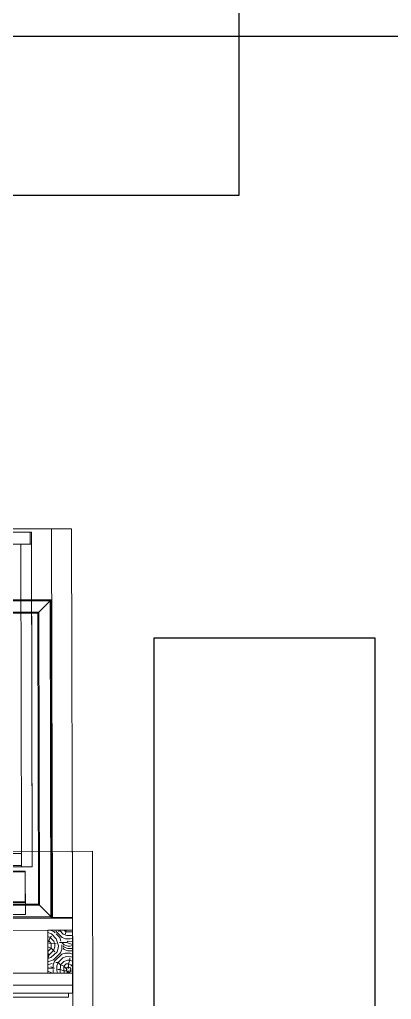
# Model space of a CAD drawing. Header units: inches. Extents: x 54 to 199, y 70 to 109.
# Drawn here: x 95.494 to 96.049, y 76.605 to 78.069 of the extents above; entities that cross this region are included whole.
import ezdxf
from ezdxf.enums import TextEntityAlignment as Align

# ---------------------------------------------------------------- set-up
doc = ezdxf.new("R2010")
doc.units = ezdxf.units.IN
doc.header["$MEASUREMENT"] = 0
for name, pattern in [('ACAD_ISO02W100', [15, 12, -3]), ('ACAD_ISO03W100', [30, 12, -18]), ('DASHED', [0.75, 0.5, -0.25]), ('DGN Style 2', [0.635854, 0.381513, -0.254342])]:
    doc.linetypes.add(name, pattern=pattern)
doc.layers.add('A002_Pen02', color=2, linetype='Continuous')
doc.layers.add('FURN-LIGHT-EEE', color=2, linetype='Continuous', lineweight=18)
doc.layers.add('GOLDCLADDING', color=7, linetype='Continuous', true_color=0xffc20a)
doc.styles.add('ROMANS', font='romans.shx')

# ---------------------------------------------------------------- blocks, each defined once
blk = doc.blocks.new('YJYJJYJTYJTY')
at = {"color": 252}
for p, q in [((0.5847, 5.5174, -0.0791), (0.5847, 4.9224, -0.0791)), ((0.5847, 4.9224, -0.0791), (-1.1353, 4.9224, -0.0791)), ((0.4579, 4.2611, -0.0791), (0.4579, 3.6311, -0.0791)), ((0.7886, 4.2611, -0.0791), (0.4579, 4.2611, -0.0791)), ((0.7886, 3.6311, -0.0791), (0.7886, 4.2611, -0.0791))]:
    blk.add_line(p, q, dxfattribs=at)
at = {"color": 252, "lineweight": 0, "ltscale": 3}
for p, q in [((0.3349, 4.4244, -0.0791), (-0.7351, 4.4222, -0.0791)), ((0.3361, 3.8434, -0.0791), (0.3349, 4.4244, -0.0791)), ((-0.7339, 3.8412, -0.0791), (0.3361, 3.8434, -0.0791))]:
    blk.add_line(p, q, dxfattribs=at)
at = {"color": 252, "linetype": 'DASHED', "lineweight": 0, "ltscale": 30}
for p, q in [((0.3349, 4.4244, -0.0791), (0.3049, 4.4243, -0.0791)), ((0.3049, 4.4243, -0.0791), (0.3061, 3.8433, -0.0791)), ((0.3361, 3.8434, -0.0791), (0.3349, 4.4244, -0.0791)), ((0.3361, 3.8424, -0.0791), (-1.1339, 3.8394, -0.0791)), ((0.3061, 3.8433, -0.0791), (0.3361, 3.8434, -0.0791)), ((0.3361, 3.8244, -0.0791), (0.3361, 3.8424, -0.0791)), ((-1.1339, 3.8214, -0.0791), (0.3361, 3.8244, -0.0791)), ((0.2991, 3.8243, -0.0791), (0.3361, 3.8244, -0.0791)), ((0.2993, 3.7603, -0.0791), (0.2991, 3.8243, -0.0791)), ((0.3361, 3.8244, -0.0791), (0.3363, 3.7604, -0.0791)), ((-1.1337, 3.7574, -0.0791), (0.3363, 3.7604, -0.0791)), ((0.3363, 3.7604, -0.0791), (0.2993, 3.7603, -0.0791)), ((0.3363, 3.7604, -0.0791), (0.3363, 3.7424, -0.0791)), ((0.3363, 3.7424, -0.0791), (-1.1337, 3.7394, -0.0791)), ((0.3363, 3.7424, -0.0791), (-1.1337, 3.7394, -0.0791)), ((0.3363, 3.7304, -0.0791), (0.3363, 3.7424, -0.0791)), ((-1.1276, 3.7214, -0.0791), (0.3304, 3.7244, -0.0791)), ((-0.7337, 3.7282, -0.0791), (0.3303, 3.7304, -0.0791)), ((0.3304, 3.7244, -0.0791), (0.3303, 3.7304, -0.0791)), ((0.3303, 3.7304, -0.0791), (0.3363, 3.7304, -0.0791))]:
    blk.add_line(p, q, dxfattribs=at)
at = {"color": 252, "linetype": 'DGN Style 2', "lineweight": 0, "ltscale": 30}
for p, q in [((-0.1251, 4.4185, -0.0791), (0.2749, 4.4193, -0.0791)), ((0.2729, 4.4193, -0.0791), (-0.1231, 4.4185, -0.0791)), ((0.2729, 4.4103, -0.0791), (0.2729, 4.4193, -0.0791)), ((0.2729, 4.4013, -0.0791), (0.2729, 4.4103, -0.0791)), ((0.2749, 4.4193, -0.0791), (0.2759, 3.9193, -0.0791)), ((-0.1191, 4.4005, -0.0791), (0.2689, 4.4013, -0.0791)), ((0.2589, 4.4012, -0.0791), (0.2749, 4.4013, -0.0791)), ((0.2599, 3.9393, -0.0791), (0.2589, 4.4012, -0.0791)), ((0.2689, 4.4013, -0.0791), (0.2729, 4.4013, -0.0791)), ((0.2749, 4.4013, -0.0791), (0.2759, 3.9193, -0.0791)), ((-0.1081, 3.9385, -0.0791), (0.2599, 3.9393, -0.0791)), ((0.2599, 3.9393, -0.0791), (0.2599, 3.9213, -0.0791)), ((0.2599, 3.9193, -0.0791), (0.2599, 3.9343, -0.0791)), ((0.2759, 3.9193, -0.0791), (-0.1241, 3.9185, -0.0791)), ((0.2599, 3.9213, -0.0791), (-0.1081, 3.9205, -0.0791)), ((0.2759, 3.9193, -0.0791), (0.2599, 3.9193, -0.0791))]:
    blk.add_line(p, q, dxfattribs=at)
at = {"color": 252, "linetype": 'ACAD_ISO02W100', "lineweight": 0, "ltscale": 3}
for p, q in [((-1.1039, 4.3154, -0.0791), (0.3041, 4.3183, -0.0791)), ((-1.1024, 4.3139, -0.0791), (0.3026, 4.3168, -0.0791)), ((0.2842, 4.2983, -0.0791), (0.3041, 4.3183, -0.0791)), ((0.3026, 4.3168, -0.0791), (0.3036, 3.8448, -0.0791)), ((0.3041, 4.3183, -0.0791), (0.3051, 3.8433, -0.0791)), ((-1.0853, 4.297, -0.0791), (0.2857, 4.2998, -0.0791)), ((-1.0838, 4.2955, -0.0791), (0.2842, 4.2983, -0.0791)), ((0.2842, 4.2983, -0.0791), (0.2851, 3.8633, -0.0791)), ((0.2857, 4.2998, -0.0791), (0.2866, 3.8618, -0.0791)), ((0.2866, 3.8618, -0.0791), (-1.0844, 3.859, -0.0791)), ((0.2851, 3.8633, -0.0791), (-1.0829, 3.8605, -0.0791)), ((0.2851, 3.8633, -0.0791), (0.3051, 3.8433, -0.0791)), ((0.3051, 3.8433, -0.0791), (-1.1029, 3.8404, -0.0791)), ((0.3036, 3.8448, -0.0791), (-1.1014, 3.8419, -0.0791))]:
    blk.add_line(p, q, dxfattribs=at)
at = {"color": 252, "linetype": 'DASHED', "lineweight": 0}
for p, q in [((-0.8355, 3.9103, -0.0791), (0.2656, 3.9126, -0.0791)), ((-0.8355, 3.91, -0.0791), (0.2656, 3.9122, -0.0791)), ((-0.8355, 3.91, -0.0791), (0.2656, 3.9122, -0.0791)), ((-0.8355, 3.9096, -0.0791), (0.2656, 3.9119, -0.0791)), ((0.2656, 3.9126, -0.0791), (0.2656, 3.866, -0.0791)), ((0.2657, 3.8481, -0.0791), (0.2656, 3.9108, -0.0791)), ((-0.8354, 3.8644, -0.0791), (0.2656, 3.8667, -0.0791)), ((-0.8354, 3.8638, -0.0791), (0.2656, 3.866, -0.0791)), ((0.2657, 3.8481, -0.0791), (-0.8354, 3.8458, -0.0791))]:
    blk.add_line(p, q, dxfattribs=at)
at = {"color": 252, "linetype": 'Continuous', "lineweight": 0}
for p, q in [((0.3029, 3.8243, -0.0791), (0.3083, 3.8224, -0.0791)), ((0.3083, 3.8224, -0.0791), (0.3101, 3.8206, -0.0791)), ((0.3112, 3.8244, -0.0791), (0.3119, 3.8223, -0.0791)), ((0.3119, 3.8223, -0.0791), (0.3205, 3.8133, -0.0791)), ((0.3176, 3.8244, -0.0791), (0.3154, 3.8223, -0.0791)), ((0.3171, 3.8244, -0.0791), (0.3172, 3.824, -0.0791)), ((0.3172, 3.824, -0.0791), (0.3224, 3.8186, -0.0791)), ((0.3238, 3.8244, -0.0791), (0.326, 3.8221, -0.0791)), ((0.326, 3.8221, -0.0791), (0.3259, 3.8185, -0.0791)), ((0.3268, 3.8244, -0.0791), (0.326, 3.8221, -0.0791)), ((0.326, 3.8221, -0.0791), (0.3361, 3.8219, -0.0791)), ((0.3358, 3.8244, -0.0791), (0.3361, 3.8234, -0.0791)), ((0.2992, 3.8208, -0.0791), (0.2995, 3.8208, -0.0791)), ((0.2992, 3.815, -0.0791), (0.3028, 3.8137, -0.0791)), ((0.2992, 3.8091, -0.0791), (0.301, 3.8084, -0.0791)), ((0.301, 3.8084, -0.0791), (0.2992, 3.8067, -0.0791)), ((0.2994, 3.8208, -0.0791), (0.3047, 3.819, -0.0791)), ((0.3028, 3.8137, -0.0791), (0.301, 3.8084, -0.0791)), ((0.301, 3.8084, -0.0791), (0.3044, 3.8048, -0.0791)), ((0.3047, 3.8154, -0.0791), (0.3029, 3.8137, -0.0791)), ((0.3029, 3.8137, -0.0791), (0.3081, 3.8083, -0.0791)), ((0.3047, 3.819, -0.0791), (0.3117, 3.8117, -0.0791)), ((0.3081, 3.8083, -0.0791), (0.3097, 3.8029, -0.0791)), ((0.3117, 3.8117, -0.0791), (0.315, 3.8011, -0.0791)), ((0.3118, 3.8188, -0.0791), (0.317, 3.8134, -0.0791)), ((0.317, 3.8134, -0.0791), (0.3187, 3.8081, -0.0791)), ((0.3205, 3.8133, -0.0791), (0.3258, 3.8115, -0.0791)), ((0.3224, 3.8186, -0.0791), (0.3277, 3.8167, -0.0791)), ((0.3258, 3.8115, -0.0791), (0.3329, 3.8113, -0.0791)), ((0.3293, 3.8079, -0.0791), (0.3275, 3.8061, -0.0791)), ((0.3277, 3.8167, -0.0791), (0.3347, 3.8166, -0.0791)), ((0.3293, 3.8079, -0.0791), (0.3362, 3.8077, -0.0791)), ((0.3329, 3.8113, -0.0791), (0.3362, 3.8124, -0.0791)), ((0.3347, 3.8166, -0.0791), (0.3362, 3.817, -0.0791)), ((0.2992, 3.7996, -0.0791), (0.3043, 3.7977, -0.0791)), ((0.3043, 3.7977, -0.0791), (0.2992, 3.7928, -0.0791)), ((0.3078, 3.7941, -0.0791), (0.3006, 3.7872, -0.0791)), ((0.3009, 3.8049, -0.0791), (0.3115, 3.8047, -0.0791)), ((0.3044, 3.8048, -0.0791), (0.3043, 3.7977, -0.0791)), ((0.3043, 3.7977, -0.0791), (0.3095, 3.7923, -0.0791)), ((0.3096, 3.7994, -0.0791), (0.3078, 3.7941, -0.0791)), ((0.3097, 3.8029, -0.0791), (0.3096, 3.7994, -0.0791)), ((0.3149, 3.7975, -0.0791), (0.313, 3.7923, -0.0791)), ((0.315, 3.8011, -0.0791), (0.3149, 3.7975, -0.0791)), ((0.3169, 3.8063, -0.0791), (0.3275, 3.8061, -0.0791)), ((0.3202, 3.7957, -0.0791), (0.3183, 3.7904, -0.0791)), ((0.3203, 3.8027, -0.0791), (0.3202, 3.7957, -0.0791)), ((0.3204, 3.8063, -0.0791), (0.3239, 3.8027, -0.0791)), ((0.322, 3.7974, -0.0791), (0.3237, 3.7956, -0.0791)), ((0.3221, 3.8009, -0.0791), (0.3238, 3.7991, -0.0791)), ((0.3237, 3.7956, -0.0791), (0.329, 3.7937, -0.0791)), ((0.3238, 3.8027, -0.0791), (0.3291, 3.8008, -0.0791)), ((0.3238, 3.7991, -0.0791), (0.329, 3.7973, -0.0791)), ((0.3274, 3.8061, -0.0791), (0.3362, 3.803, -0.0791)), ((0.329, 3.7937, -0.0791), (0.3361, 3.7936, -0.0791)), ((0.3291, 3.8008, -0.0791), (0.3327, 3.8007, -0.0791)), ((0.3291, 3.7973, -0.0791), (0.3361, 3.7971, -0.0791)), ((0.3327, 3.8007, -0.0791), (0.3362, 3.8018, -0.0791)), ((0.3361, 3.7971, -0.0791), (0.3362, 3.7971, -0.0791)), ((0.2992, 3.7916, -0.0791), (0.3006, 3.7872, -0.0791)), ((0.2992, 3.7872, -0.0791), (0.3006, 3.7872, -0.0791)), ((0.2992, 3.7821, -0.0791), (0.304, 3.7836, -0.0791)), ((0.2992, 3.7774, -0.0791), (0.3075, 3.78, -0.0791)), ((0.3006, 3.7872, -0.0791), (0.3005, 3.7837, -0.0791)), ((0.313, 3.7923, -0.0791), (0.304, 3.7836, -0.0791)), ((0.3092, 3.7782, -0.0791), (0.3074, 3.7729, -0.0791)), ((0.3183, 3.7904, -0.0791), (0.3075, 3.78, -0.0791)), ((0.32, 3.7886, -0.0791), (0.3092, 3.7782, -0.0791)), ((0.3217, 3.7833, -0.0791), (0.3145, 3.7763, -0.0791)), ((0.3234, 3.7779, -0.0791), (0.318, 3.7727, -0.0791)), ((0.3201, 3.7886, -0.0791), (0.3254, 3.7903, -0.0791)), ((0.3217, 3.7833, -0.0791), (0.3271, 3.7849, -0.0791)), ((0.3234, 3.7779, -0.0791), (0.3287, 3.7796, -0.0791)), ((0.3254, 3.7903, -0.0791), (0.3325, 3.7901, -0.0791)), ((0.3271, 3.7849, -0.0791), (0.3341, 3.7848, -0.0791)), ((0.3287, 3.7796, -0.0791), (0.3323, 3.7795, -0.0791)), ((0.3322, 3.7795, -0.0791), (0.3304, 3.7742, -0.0791)), ((0.3323, 3.783, -0.0791), (0.3322, 3.7795, -0.0791)), ((0.3322, 3.7795, -0.0791), (0.3362, 3.7781, -0.0791)), ((0.3324, 3.7901, -0.0791), (0.3362, 3.7888, -0.0791)), ((0.3341, 3.7848, -0.0791), (0.3362, 3.784, -0.0791)), ((0.2992, 3.7731, -0.0791), (0.3003, 3.7731, -0.0791)), ((0.2993, 3.7687, -0.0791), (0.3019, 3.7677, -0.0791)), ((0.2993, 3.7669, -0.0791), (0.302, 3.7677, -0.0791)), ((0.3003, 3.7731, -0.0791), (0.3056, 3.7747, -0.0791)), ((0.302, 3.7677, -0.0791), (0.309, 3.7676, -0.0791)), ((0.3038, 3.7696, -0.0791), (0.3091, 3.7678, -0.0791)), ((0.3072, 3.7659, -0.0791), (0.3072, 3.7623, -0.0791)), ((0.3074, 3.7729, -0.0791), (0.3073, 3.7694, -0.0791)), ((0.311, 3.7764, -0.0791), (0.3145, 3.7763, -0.0791)), ((0.3126, 3.7711, -0.0791), (0.3125, 3.764, -0.0791)), ((0.3125, 3.764, -0.0791), (0.3136, 3.7604, -0.0791)), ((0.3145, 3.7763, -0.0791), (0.3126, 3.7711, -0.0791)), ((0.3143, 3.7657, -0.0791), (0.3178, 3.7657, -0.0791)), ((0.3145, 3.7763, -0.0791), (0.318, 3.7727, -0.0791)), ((0.318, 3.7727, -0.0791), (0.3178, 3.7621, -0.0791)), ((0.3178, 3.7657, -0.0791), (0.3231, 3.7638, -0.0791)), ((0.318, 3.7727, -0.0791), (0.3232, 3.7709, -0.0791)), ((0.3232, 3.7708, -0.0791), (0.3231, 3.7638, -0.0791)), ((0.3231, 3.7638, -0.0791), (0.3266, 3.7637, -0.0791)), ((0.3231, 3.7638, -0.0791), (0.3242, 3.7604, -0.0791)), ((0.3268, 3.7743, -0.0791), (0.3232, 3.7709, -0.0791)), ((0.3232, 3.7709, -0.0791), (0.3281, 3.7658, -0.0791)), ((0.3285, 3.769, -0.0791), (0.3267, 3.7672, -0.0791)), ((0.3267, 3.7672, -0.0791), (0.3284, 3.7619, -0.0791)), ((0.3268, 3.7743, -0.0791), (0.3304, 3.7742, -0.0791)), ((0.3302, 3.7636, -0.0791), (0.3284, 3.7619, -0.0791)), ((0.3285, 3.769, -0.0791), (0.332, 3.7689, -0.0791)), ((0.3304, 3.7742, -0.0791), (0.3302, 3.7672, -0.0791)), ((0.3304, 3.7742, -0.0791), (0.3356, 3.7724, -0.0791)), ((0.3337, 3.7636, -0.0791), (0.3319, 3.7618, -0.0791)), ((0.332, 3.7689, -0.0791), (0.3338, 3.7671, -0.0791)), ((0.332, 3.7654, -0.0791), (0.3337, 3.7636, -0.0791)), ((0.3338, 3.7671, -0.0791), (0.3337, 3.7636, -0.0791)), ((0.3337, 3.7636, -0.0791), (0.3363, 3.7627, -0.0791)), ((0.3356, 3.7724, -0.0791), (0.3338, 3.7706, -0.0791)), ((0.3362, 3.7741, -0.0791), (0.3356, 3.7724, -0.0791)), ((0.3356, 3.7724, -0.0791), (0.3363, 3.7717, -0.0791)), ((0.3356, 3.7688, -0.0791), (0.3363, 3.7688, -0.0791)), ((0.2993, 3.7625, -0.0791), (0.3001, 3.7625, -0.0791)), ((0.3001, 3.7625, -0.0791), (0.3053, 3.7606, -0.0791)), ((0.3072, 3.7623, -0.0791), (0.3078, 3.7603, -0.0791)), ((0.3178, 3.7621, -0.0791), (0.3183, 3.7604, -0.0791)), ((0.3284, 3.7619, -0.0791), (0.3278, 3.7604, -0.0791)), ((0.3284, 3.7619, -0.0791), (0.3319, 3.7618, -0.0791))]:
    blk.add_line(p, q, dxfattribs=at)
at = {"layer": 'A002_Pen02', "color": 252, "linetype": 'ACAD_ISO03W100', "lineweight": 0}
blk.add_line((0.3359, 3.9424, -0.0791), (0.3367, 3.5425, -0.0791), dxfattribs=at)
at = {"layer": 'FURN-LIGHT-EEE', "color": 252, "lineweight": 0}
for p, q in [((0.3659, 3.9425, -0.0791), (-0.7341, 3.9402, -0.0791)), ((0.3667, 3.5425, -0.0791), (0.3659, 3.9425, -0.0791))]:
    blk.add_line(p, q, dxfattribs=at)
at = {"color": 252, "style": 'ROMANS'}
for p in [(4.7732, 7.306, -0.0791), (-4.2306, 7.1738, -0.0791), (-4.3022, 3.7717, -0.0791), (1.3636, 2.2432, -0.0791)]:
    blk.add_attdef('ELEV', text='', height=0.1035, dxfattribs=at).set_placement(p, align=Align.BOTTOM_LEFT)
for p in [(4.7732, 7.2372, -0.0791), (-4.2306, 7.105, -0.0791), (-4.3022, 3.7029, -0.0791), (1.3636, 2.1743, -0.0791)]:
    blk.add_attdef('LEVEL', text='', height=0.1035, dxfattribs=at).set_placement(p, align=Align.TOP_LEFT)

msp = doc.modelspace()

# ---------------------------------------------------------------- linework, layer by layer
at = {"elevation": 0.0191}
msp.add_lwpolyline([(99.1657, 78.0434), (91.9233, 78.0434), (91.9233, 80.8369), (89.2904, 80.8369), (89.3293, 80.3218)], dxfattribs=at)

# ---------------------------------------------------------------- block references
at = {"layer": 'GOLDCLADDING'}
msp.add_blockref('YJYJJYJTYJTY', (95.2365, 72.8835, 0.0791), dxfattribs=at)

doc.saveas('drawing.dxf')
